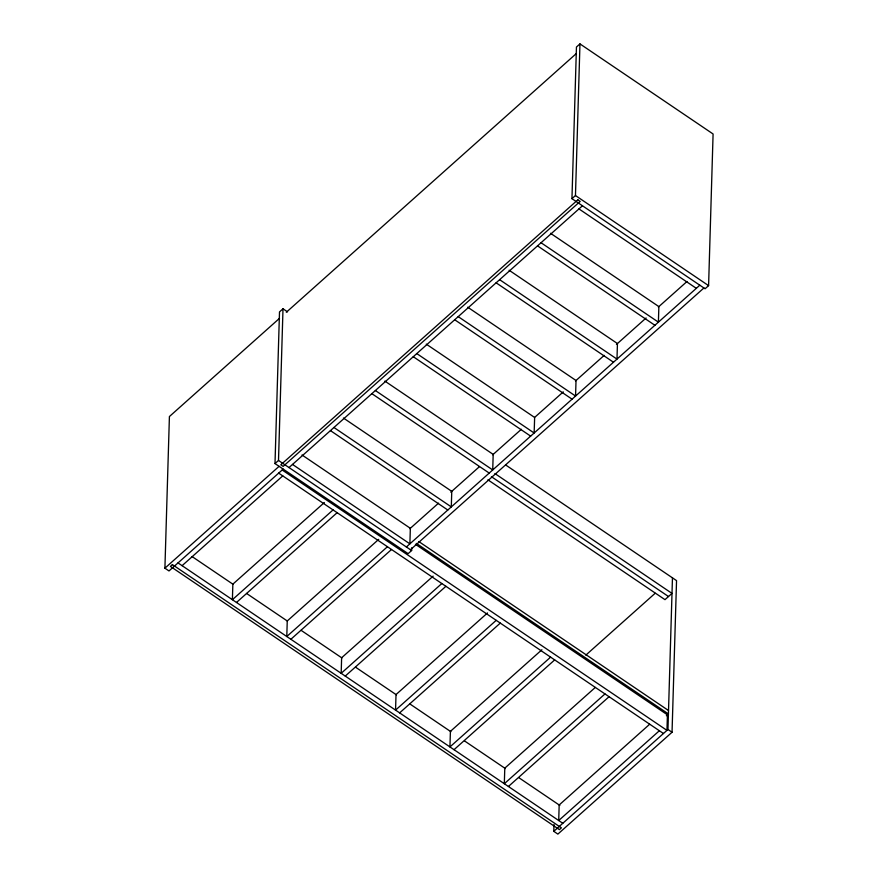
<?xml version="1.0" encoding="UTF-8"?>
<svg xmlns="http://www.w3.org/2000/svg" width="878" height="878" viewBox="0 0 878 878"><rect width="100%" height="100%" fill="white"/><g stroke="black" fill="none" stroke-linecap="round" stroke-linejoin="round"><path stroke-width="1.32" d="M283.177 469.104L169.004 570.952L164.91 568.187L169.41 416.545L279.511 318.33M411.716 547.795L411.628 550.528L408.127 553.656L275.001 463.573L279.5 311.92L283.001 308.793L287.523 311.855M275.001 463.573L278.502 460.445L283.001 308.793M563.281 391.873L534.647 417.412L534.142 432.997L416.787 353.582M571.951 198.669L576.451 47.028L579.963 43.9L713.09 133.983L708.59 285.635L705.078 288.763L571.951 198.669L575.463 195.542L579.963 43.9M505.607 464.934L676.543 580.61L672.043 732.252L557.87 834.1L553.788 831.334L553.985 824.508M553.788 831.334L667.96 729.486L672.46 577.845M286.316 312.261L576.22 53.646M164.91 568.187L279.083 466.339M289.016 467.557L582.465 205.781M182.097 565.673L282.76 475.887M324.366 502.534L232.857 584.155L232.396 599.707L333.058 509.92M236.489 602.473L337.141 512.686M378.747 539.333L287.249 620.965L286.788 636.517L387.439 546.731M409.905 528.688L438.539 503.149M450.809 492.196L479.432 466.657M492.723 454.804L521.356 429.265M575.551 380.92L604.174 355.381M616.444 344.439L646.098 317.99M658.368 307.048L686.991 281.509M290.87 639.283L391.522 549.496M406.382 546.972L699.821 285.207M410.465 549.738L703.915 287.973M433.139 576.133L341.63 657.765L341.169 673.316L441.821 583.53M345.252 676.082L445.914 586.295M487.52 612.943L396.022 694.564L395.55 710.115L496.213 620.329M399.644 712.881L500.295 623.095M541.902 649.742L450.403 731.374L449.942 746.926L550.594 657.139M454.025 749.691L554.676 659.905M585.813 655.142L655.131 593.298M595.273 687.452L504.784 768.173L504.323 783.725L604.975 693.938M508.417 786.49L609.069 696.704M649.654 724.251L559.176 804.972L558.715 820.524L659.367 730.737M666.391 715.746L668.421 713.935L416.435 543.416M575.463 195.542L708.59 285.635M578.953 208.909L696.32 288.324M550.528 233.285L658.862 306.598L658.401 322.149L541.046 242.734M537.534 245.862L654.9 325.277M509.108 270.237L617.443 343.55L616.982 359.102L499.626 279.676M496.114 282.804L613.481 362.23M467.689 307.19L576.023 380.492L575.562 396.055L458.206 316.629M454.694 319.757L572.061 399.172M426.269 344.132L534.603 417.445M413.275 356.709L530.641 436.125M384.849 381.085L493.184 454.398L492.723 469.949L375.367 390.523M494.929 473.571L671.999 593.396L664.986 599.652L487.916 479.827M371.855 393.651L489.222 473.077M491.428 476.699L668.487 596.524M343.43 418.038L451.764 491.34L451.303 506.902L333.936 427.476M330.435 430.604L447.802 510.019M302.01 454.98L410.344 528.293L409.883 543.844L292.517 464.429M418.806 541.55L668.52 710.532M415.437 544.305L667.423 714.824L666.962 730.375L282.178 469.993M278.502 460.445L411.628 550.528M667.96 729.486L672.043 732.252M278.666 473.121L663.45 733.503M192.095 556.575L232.955 584.221M246.575 593.44L287.446 621.097M301.066 630.305L341.926 657.962M355.546 667.181L396.406 694.827M410.026 704.046L450.886 731.703M464.506 740.911L505.377 768.568M518.997 777.787L559.857 805.433M178.014 562.908L562.798 823.29M577.845 199.833L280.795 464.813L283.122 466.394L580.182 201.413L577.845 199.833M172.406 564.609L170.409 566.398L559.396 829.633L561.393 827.844L172.406 564.609"/></g></svg>
